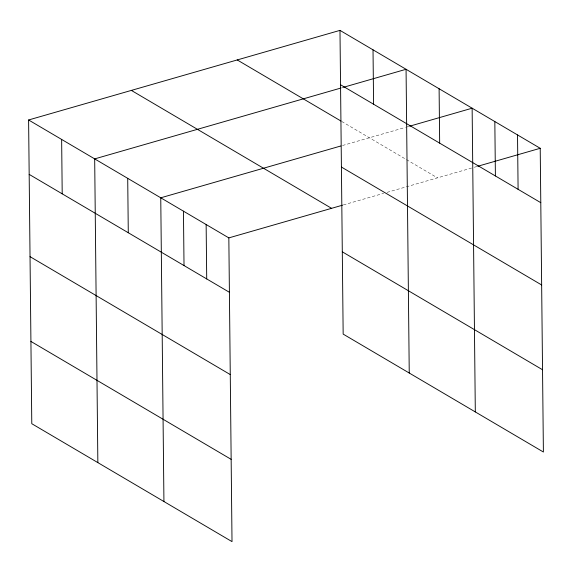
<?xml version="1.0" encoding="UTF-8"?>
<svg xmlns="http://www.w3.org/2000/svg" width="572" height="572" viewBox="0 0 572 572"><rect width="100%" height="100%" fill="white"/><g stroke="black" fill="none" stroke-linecap="round" stroke-linejoin="round"><path stroke-width="0.43" stroke-dasharray="2.86 2.15" d="M341.841 87.766L343.55 87.273M342.492 145.51L405.348 127.42M406.206 127.17L408.773 126.433M343.357 204.94L383.683 193.336M387.051 192.371L471.714 168.004M474.281 167.267L476.855 166.523M341.72 121.478L437.466 177.863"/><path stroke-width="0.86" d="M28.6 119.977L228.836 237.895L232.017 541.627L31.782 423.709L28.6 119.977L339.982 30.373L540.218 148.291L543.4 452.023L343.164 334.105L339.982 30.373M340.983 88.016L94.68 158.894L97.855 462.619M343.55 87.273L406.063 69.284L409.245 373.016M340.812 145.989L160.753 197.805L163.935 501.537M409.631 126.19L472.136 108.201L475.318 411.933M228.836 237.895L342.514 205.184M477.706 166.28L540.218 148.291M340.555 84.77L540.79 202.688M237.23 59.938L340.955 121.028M341.412 167.045L541.648 284.97M131.36 90.405L331.588 208.33M342.306 251.823L542.535 369.741M29.172 174.374L229.408 292.292M30.03 256.656L230.266 374.574M30.917 341.427L231.152 459.352M517.524 134.928L518.096 189.325M494.83 121.564L495.402 175.962M439.103 88.739L439.668 143.136M373.023 49.828L373.595 104.226M206.142 224.531L206.714 278.929M183.448 211.168L184.02 265.565M127.713 178.35L128.285 232.747M61.64 139.432L62.205 193.829"/></g></svg>
